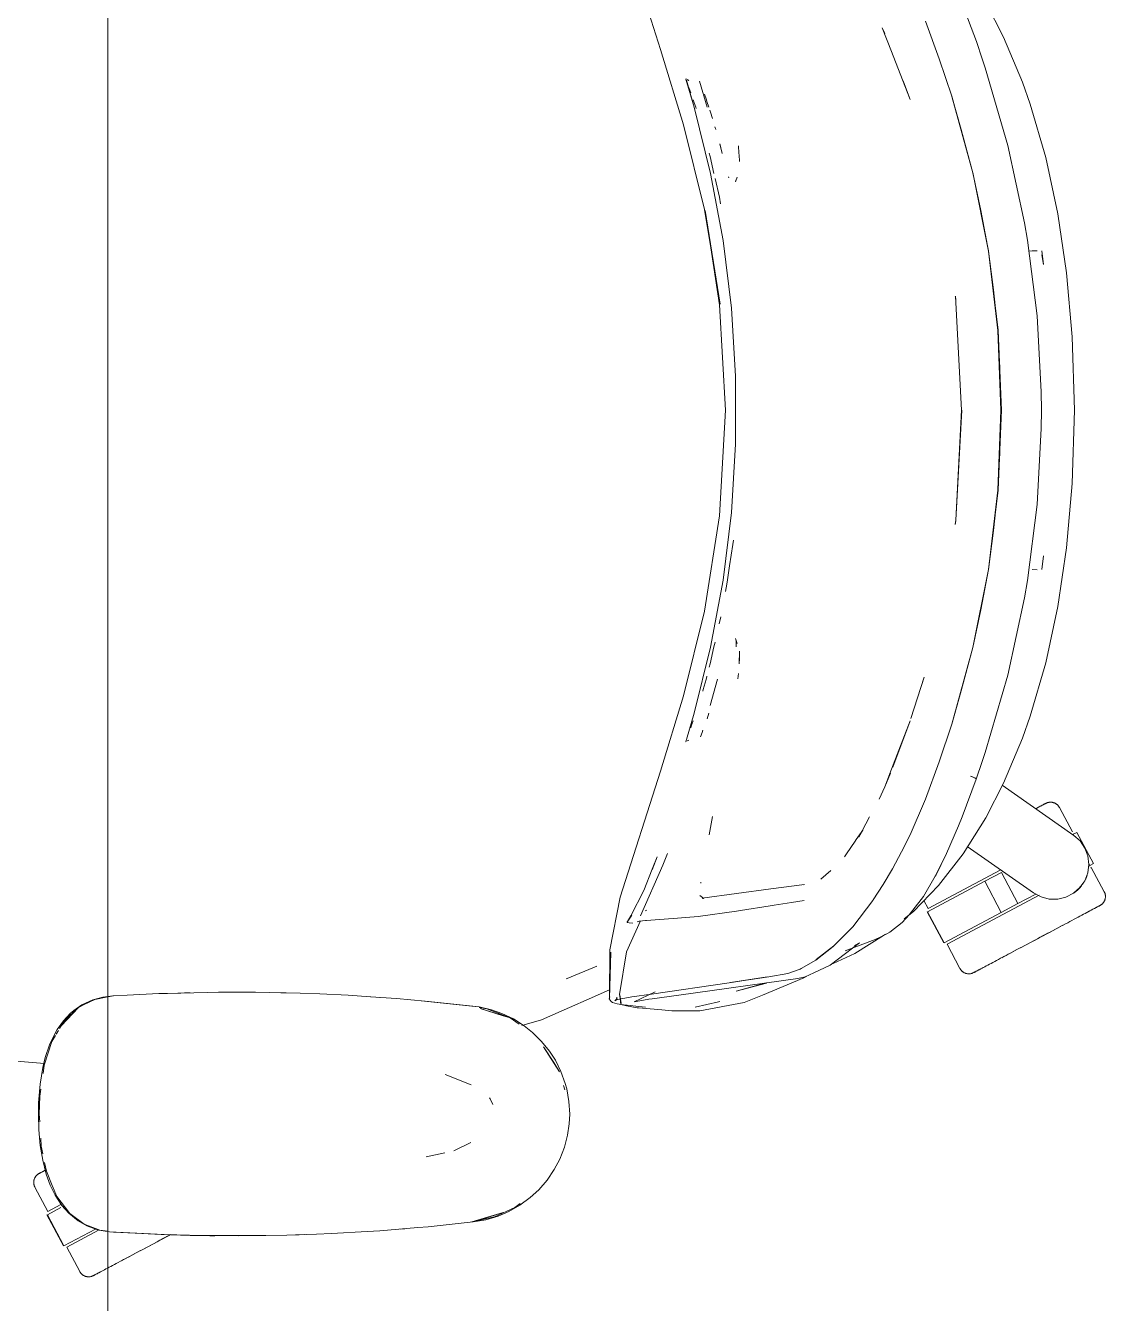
# Model space of a CAD drawing. Header units: millimetres. Extents: x 155927 to 295199, y -4084 to 97293.
# Drawn here: x 198618 to 199048, y 32705 to 33213 of the extents above; entities that cross this region are included whole.
import ezdxf

# ---------------------------------------------------------------- set-up
doc = ezdxf.new("R2010")
doc.units = ezdxf.units.MM
doc.header["$MEASUREMENT"] = 0
doc.layers.add('G-IMPT', color=8, linetype='CONTINUOUS', lineweight=9)
doc.layers.add('I-FURN', color=8, linetype='CONTINUOUS', lineweight=9)

msp = doc.modelspace()

# ---------------------------------------------------------------- linework, layer by layer
at = {"layer": 'G-IMPT'}
for p, q in [((198870.71, 33203.75), (198854.72, 33253.99)), ((198996.37, 33206.84), (198990.77, 33221.91)), ((199007.18, 33208.63), (199000.09, 33222.41)), ((198962.64, 33202.98), (198958.91, 33212.3)), ((198958.91, 33212.3), (198959.91, 33210.06)), ((198981.6, 33200.06), (198976.14, 33214.94)), ((199014.7, 33190.66), (199007.18, 33208.63)), ((198879.89, 33173.77), (198870.71, 33203.75)), ((198963.3, 33201.25), (198962.64, 33202.98)), ((198996.37, 33206.84), (198998.71, 33200.01)), ((198970.01, 33183.8), (198963.3, 33201.25)), ((198981.6, 33200.06), (198986.61, 33185.14)), ((198999.91, 33196.41), (198998.71, 33200.01)), ((198880.85, 33191.94), (198880.99, 33192.19)), ((198884.12, 33180.72), (198880.85, 33191.94)), ((198999.91, 33196.41), (199008.85, 33165.58)), ((198884.12, 33180.72), (198881.01, 33191.54)), ((198881.06, 33191.25), (198881.01, 33191.54)), ((198884.12, 33180.72), (198881.06, 33191.25)), ((198881.94, 33191.4), (198881.33, 33191.79)), ((198881.94, 33191.4), (198881.73, 33191.55)), ((198882.4, 33187.47), (198882, 33188.54)), ((198882.74, 33186.5), (198882.4, 33187.47)), ((198889.32, 33180.72), (198886.28, 33191.15)), ((198970.01, 33183.8), (198967.29, 33191.23)), ((199014.7, 33190.66), (199017.77, 33181.92)), ((198883.73, 33183.75), (198884.02, 33182.95)), ((198884.75, 33180.72), (198884.02, 33182.95)), ((198888.19, 33185.9), (198888.95, 33183.74)), ((198889.21, 33183.02), (198888.95, 33183.74)), ((198889.21, 33183.02), (198889.98, 33180.71)), ((198990.34, 33171.89), (198986.57, 33185.05)), ((198994.99, 33154.64), (198986.57, 33185.05)), ((198994.99, 33154.64), (198986.61, 33185.14)), ((199017.77, 33181.92), (199023.95, 33160.68)), ((198890.67, 33154.4), (198884.12, 33180.72)), ((198884.75, 33180.72), (198884.9, 33180.26)), ((198890.36, 33179.58), (198890.6, 33178.8)), ((198890.6, 33178.8), (198891.39, 33176.31)), ((198879.89, 33173.77), (198888.21, 33140.09)), ((198892.38, 33173.01), (198892.71, 33171.89)), ((198990.34, 33171.89), (198994.99, 33154.64)), ((198890.44, 33161.14), (198890.1, 33162.42)), ((198894.29, 33166.22), (198895.29, 33162.36)), ((198894.29, 33166.22), (198894.68, 33164.69)), ((198901.71, 33164.87), (198901.68, 33165.35)), ((198901.99, 33161.16), (198901.71, 33164.87)), ((199015.52, 33134.79), (199008.85, 33165.58)), ((198891.99, 33154.39), (198890.44, 33161.14)), ((198901.99, 33161.16), (198902.09, 33159.79)), ((198902.09, 33159.09), (198902.09, 33159.79)), ((199023.95, 33160.68), (199028.76, 33138.32)), ((198890.67, 33154.4), (198895.6, 33127.74)), ((198894.15, 33144.99), (198892.44, 33152.41)), ((198897.89, 33152.68), (198897.75, 33153.01)), ((198897.86, 33152.68), (198897.75, 33153.01)), ((198900.56, 33151), (198901.24, 33152.95)), ((198900.56, 33151), (198900.77, 33152.05)), ((199001.17, 33123.52), (198994.95, 33154.76)), ((198994.95, 33154.76), (199001.16, 33123.59)), ((198994.99, 33154.64), (198998.07, 33139.62)), ((198894.62, 33142.36), (198894.15, 33144.99)), ((198888.21, 33140.09), (198894.46, 33102.35)), ((198894.2, 33102.17), (198888.47, 33139.71)), ((198894.46, 33102.35), (198888.47, 33139.71)), ((199001.17, 33123.52), (198998.07, 33139.62)), ((199032.25, 33114.9), (199028.76, 33138.32)), ((199016.7, 33127.87), (199015.52, 33134.79)), ((198895.6, 33127.74), (198898.9, 33100.82)), ((199020.52, 33097.7), (199016.7, 33127.87)), ((199004.99, 33092), (199001.16, 33123.59)), ((199003.11, 33108.04), (199001.17, 33123.52)), ((199004.95, 33091.96), (199001.17, 33123.52)), ((199017.25, 33123.51), (199018.5, 33123.56)), ((199020.59, 33123.63), (199018.5, 33123.56)), ((199020.59, 33123.63), (199020.48, 33123.63)), ((199022.35, 33123.6), (199023, 33118.19)), ((199022.43, 33121.95), (199023, 33118.19)), ((199034.51, 33089.33), (199032.25, 33114.9)), ((198990.5, 33060.19), (198988, 33105.53)), ((198988, 33105.53), (198988.23, 33103.91)), ((199003.11, 33108.04), (199004.95, 33091.96)), ((198894.2, 33102.17), (198896.56, 33060.19)), ((198900.55, 33073.75), (198898.9, 33100.82)), ((198987.95, 33105.46), (198987.99, 33105.22)), ((198988.23, 33103.91), (198987.99, 33105.22)), ((199022.13, 33067.5), (199020.52, 33097.7)), ((199004.95, 33091.96), (199005.63, 33077.07)), ((199004.95, 33091.96), (199006.09, 33060.19)), ((199006.32, 33060.19), (199004.99, 33092)), ((199035.36, 33060.19), (199034.51, 33089.33)), ((199005.63, 33077.07), (199006.09, 33060.19)), ((198900.55, 33046.62), (198900.55, 33073.75)), ((199022.13, 33067.5), (199022.23, 33060.19)), ((198894.2, 33018.2), (198896.56, 33060.19)), ((198990.55, 33060.19), (198988.23, 33016.46)), ((198990.5, 33060.19), (198988.23, 33016.46)), ((199004.95, 33028.41), (199006.09, 33060.19)), ((199004.99, 33028.37), (199006.32, 33060.19)), ((199005.63, 33043.3), (199006.09, 33060.19)), ((199022.13, 33052.87), (199022.23, 33060.19)), ((199034.51, 33031.04), (199035.36, 33060.19)), ((199022.13, 33052.87), (199020.52, 33022.67)), ((198900.55, 33046.62), (198898.9, 33019.55)), ((199005.63, 33043.3), (199004.95, 33028.41)), ((199032.25, 33005.47), (199034.51, 33031.04)), ((199004.99, 33028.37), (199001.16, 32996.78)), ((199004.95, 33028.41), (199001.17, 32996.85)), ((199004.95, 33028.41), (199003.11, 33012.33)), ((198895.6, 32992.63), (198898.9, 33019.55)), ((199020.52, 33022.67), (199016.7, 32992.5)), ((198888.21, 32980.28), (198894.2, 33018.2)), ((198987.95, 33014.91), (198987.99, 33015.15)), ((198988.23, 33016.46), (198987.96, 33014.68)), ((198988.23, 33016.46), (198987.99, 33015.15)), ((199001.17, 32996.85), (199003.11, 33012.33)), ((198898.22, 32998.26), (198899.52, 33006.79)), ((198899.52, 33006.79), (198899.7, 33008.45)), ((199028.76, 32982.05), (199032.25, 33005.47)), ((199022.35, 32996.77), (199023, 33002.19)), ((198898.22, 32998.26), (198897.37, 32992.64)), ((198994.99, 32965.73), (199001.17, 32996.85)), ((198994.99, 32965.73), (199001.16, 32996.78)), ((199001.17, 32996.85), (198998.07, 32980.75)), ((199018.5, 32996.81), (199020.59, 32996.74)), ((199020.59, 32996.74), (199020.48, 32996.74)), ((198890.67, 32965.97), (198895.6, 32992.63)), ((198896.57, 32988.11), (198897.13, 32991.01)), ((198897.37, 32992.64), (198897.13, 32991.01)), ((199016.7, 32992.5), (199015.52, 32985.58)), ((199008.85, 32954.79), (199015.52, 32985.58)), ((198888.21, 32980.28), (198879.89, 32946.6)), ((198994.99, 32965.73), (198998.07, 32980.75)), ((199023.95, 32959.69), (199028.76, 32982.05)), ((198894.65, 32978), (198894.11, 32975.19)), ((198900.77, 32968.33), (198900.56, 32969.37)), ((198900.56, 32969.37), (198901.24, 32967.42)), ((198900.77, 32968.33), (198900.81, 32966.02)), ((198890.67, 32965.97), (198884.12, 32939.65)), ((198890.44, 32959.23), (198891.99, 32965.98)), ((198892.45, 32967.96), (198891.99, 32965.98)), ((198900.82, 32966.16), (198900.81, 32966.02)), ((198902.1, 32964.32), (198902.01, 32959.26)), ((198902.1, 32964.32), (198902.09, 32961.53)), ((198994.99, 32965.73), (198986.57, 32935.32)), ((198994.99, 32965.73), (198986.61, 32935.23)), ((198990.34, 32948.48), (198994.99, 32965.73)), ((198890.44, 32959.23), (198890.1, 32957.93)), ((198902.01, 32959.26), (198902.09, 32961.53)), ((199017.77, 32938.45), (199023.95, 32959.69)), ((198888.82, 32953.07), (198887.7, 32949.08)), ((198888.82, 32953.07), (198889.14, 32954.21)), ((198889.14, 32954.21), (198889.18, 32954.39)), ((198890.41, 32942.75), (198893.34, 32953.22)), ((198901.7, 32955.47), (198901.48, 32953.37)), ((198975.54, 32954.04), (198970.29, 32937.55)), ((198975.54, 32954.04), (198974.47, 32950.61)), ((199008.85, 32954.79), (198999.91, 32923.96)), ((198887.7, 32949.08), (198887.5, 32948.39)), ((198990.34, 32948.48), (198986.57, 32935.32)), ((198870.71, 32916.62), (198879.89, 32946.6)), ((198884.12, 32939.65), (198881.05, 32929.22)), ((198889.96, 32939.66), (198889.24, 32937.44)), ((199017.77, 32938.45), (199014.7, 32929.71)), ((198882.96, 32934.45), (198882.72, 32933.79)), ((198882.96, 32934.45), (198883.71, 32936.55)), ((198887.25, 32931.9), (198887.62, 32932.91)), ((198970.01, 32936.57), (198963.19, 32918.16)), ((198970.01, 32936.57), (198963.3, 32919.12)), ((198986.61, 32935.23), (198981.6, 32920.31)), ((198880.85, 32928.43), (198880.91, 32928.65)), ((198880.94, 32928.19), (198880.85, 32928.43)), ((198880.91, 32928.65), (198880.98, 32928.95)), ((198880.98, 32928.95), (198881.05, 32929.22)), ((198881.94, 32928.97), (198881.33, 32928.58)), ((198881.94, 32928.97), (198881.73, 32928.82)), ((198887.25, 32931.9), (198886.64, 32930.24)), ((199014.7, 32929.71), (199007.18, 32911.74)), ((198999.91, 32923.96), (198998.71, 32920.36)), ((198959.91, 32910.31), (198962.64, 32917.39)), ((198963.3, 32919.12), (198962.64, 32917.39)), ((198976.14, 32905.43), (198981.6, 32920.31)), ((198996.31, 32913.42), (198998.71, 32920.36)), ((198870.71, 32916.62), (198854.72, 32866.38)), ((198959.91, 32910.31), (198962.22, 32915.76)), ((198990.77, 32898.46), (198996.34, 32913.42)), ((198995.08, 32914.21), (198994.02, 32914.63)), ((198994.02, 32914.63), (198994.61, 32914.41)), ((198995.08, 32914.21), (198994.61, 32914.41)), ((198995.08, 32914.21), (198995.72, 32913.93)), ((198995.08, 32914.21), (198995.9, 32913.83)), ((198995.72, 32913.93), (198995.9, 32913.83)), ((198996.31, 32913.56), (198995.9, 32913.83)), ((198995.9, 32913.83), (198996.3, 32913.6)), ((198996.31, 32913.56), (198996.3, 32913.6)), ((198996.34, 32913.42), (198996.31, 32913.56)), ((198996.31, 32913.56), (198996.31, 32913.42)), ((198957.72, 32905.47), (198959.91, 32910.31)), ((199000.09, 32897.96), (199007.18, 32911.74)), ((198976.14, 32905.43), (198969.97, 32891.21)), ((198891.43, 32898.51), (198890.02, 32891.26)), ((198953.84, 32898.42), (198949.66, 32890.32)), ((198989.29, 32894.78), (198990.77, 32898.46)), ((198991.12, 32883.67), (199000.09, 32897.96)), ((198951.16, 32893.09), (198948.6, 32889.33)), ((198951.16, 32893.09), (198949.66, 32890.32)), ((198984.52, 32883.82), (198989.29, 32894.78)), ((198948.21, 32888.76), (198944.71, 32883.62)), ((198948.6, 32889.33), (198948.21, 32888.76)), ((198966.58, 32884.48), (198969.97, 32891.21)), ((198869.42, 32882.47), (198867.39, 32877.36)), ((198867.39, 32877.36), (198869.19, 32881.89)), ((198867.4, 32877.57), (198869.42, 32882.47)), ((198873.44, 32883.79), (198871.7, 32879.21)), ((198944.71, 32883.62), (198943.96, 32882.52)), ((198966.58, 32884.48), (198963.01, 32877.69)), ((198984.52, 32883.82), (198979.99, 32874.77)), ((198984.3, 32883.38), (198979.99, 32874.77)), ((198984.52, 32883.82), (198980.3, 32875.37)), ((198991.12, 32883.67), (198981.31, 32871.07)), ((198984.3, 32883.38), (198984.52, 32883.82)), ((198871.7, 32879.21), (198862.77, 32859.05)), ((198864.15, 32869.1), (198867.4, 32877.57)), ((198938.44, 32876.99), (198934.53, 32873.65)), ((198959.24, 32871.46), (198963.01, 32877.69)), ((198886.75, 32872.04), (198886.8, 32872.39)), ((198979.99, 32874.77), (198975.26, 32866.77)), ((198979.99, 32874.77), (198980.3, 32875.37)), ((198864.15, 32869.1), (198858.87, 32858.99)), ((198886.4, 32867.09), (198887.96, 32865.85)), ((198914.59, 32869.71), (198887.25, 32865.98)), ((198914.59, 32869.71), (198927.94, 32871.49)), ((198927.94, 32871.49), (198927.47, 32871.35)), ((198959.24, 32871.46), (198955.36, 32865.36)), ((198971.35, 32860.77), (198981.31, 32871.07)), ((198974.4, 32865.48), (198975.26, 32866.77)), ((198854.72, 32866.38), (198850.53, 32845.43)), ((198887.25, 32865.98), (198887.52, 32865.93)), ((198887.75, 32865.89), (198887.52, 32865.93)), ((198902.51, 32861.17), (198914.28, 32863.03)), ((198915.94, 32863.3), (198914.28, 32863.03)), ((198922.78, 32864.36), (198915.94, 32863.3)), ((198922.78, 32864.36), (198927.85, 32865.1)), ((198947.17, 32854.67), (198955.19, 32865.11)), ((198955.19, 32865.11), (198955.36, 32865.36)), ((198969.68, 32859.35), (198974.4, 32865.48)), ((198857.16, 32844.73), (198862.74, 32857.02)), ((198857.52, 32856.54), (198857.48, 32856.7)), ((198857.52, 32856.54), (198859.36, 32859.24)), ((198857.52, 32856.54), (198858.87, 32858.99)), ((198857.54, 32856.41), (198857.52, 32856.54)), ((198858.23, 32856.26), (198857.54, 32856.41)), ((198861.5, 32856.57), (198862.27, 32856.85)), ((198862.33, 32856.87), (198862.27, 32856.85)), ((198864.79, 32857.15), (198862.33, 32856.87)), ((198865.15, 32861.22), (198864.71, 32860.95)), ((198864.79, 32857.15), (198865.16, 32857.2)), ((198868.57, 32857.45), (198865.16, 32857.2)), ((198868.57, 32857.45), (198877.42, 32858.08)), ((198885.66, 32858.7), (198877.42, 32858.08)), ((198885.74, 32858.71), (198885.66, 32858.7)), ((198885.74, 32858.71), (198900.96, 32860.92)), ((198900.96, 32860.92), (198902.51, 32861.17)), ((198961.92, 32852.47), (198966.79, 32856.33)), ((198969.68, 32859.35), (198966.79, 32856.33)), ((198967.68, 32857.77), (198971.35, 32860.77)), ((198859.76, 32856.09), (198858.23, 32856.26)), ((198939.43, 32846.77), (198947.17, 32854.67)), ((198960.79, 32851.85), (198958.35, 32850.68)), ((198959.43, 32851.16), (198960.2, 32851.66)), ((198960.79, 32851.85), (198961.92, 32852.47)), ((198939.43, 32846.77), (198932.47, 32841.35)), ((198932.69, 32841.68), (198939.64, 32847.07)), ((198939.64, 32847.07), (198936.07, 32844.27)), ((198949.87, 32848.33), (198938.22, 32839.41)), ((198944.22, 32845.1), (198956.12, 32849.61)), ((198949.87, 32848.33), (198947.92, 32847.21)), ((198959.43, 32851.16), (198947.98, 32844.04)), ((198958.35, 32850.68), (198956.12, 32849.61)), ((198850.97, 32844.54), (198850.38, 32826.1)), ((198850.53, 32845.43), (198850.48, 32826.56)), ((198850.97, 32844.54), (198850.48, 32826.56)), ((198857.16, 32844.73), (198854.44, 32827.68)), ((198932.47, 32841.35), (198926.63, 32838.06)), ((198932.69, 32841.68), (198936.07, 32844.27)), ((198947.98, 32844.04), (198939.35, 32840.06)), ((198845.38, 32839), (198833.53, 32834.07)), ((198921.42, 32836.1), (198913.75, 32834.8)), ((198926.21, 32837.85), (198921.42, 32836.1)), ((198926.21, 32837.85), (198926.63, 32838.06)), ((198931.65, 32836.35), (198928.28, 32834.78)), ((198938.22, 32839.41), (198931.65, 32836.35)), ((198833.26, 32833.97), (198833.53, 32834.07)), ((198897.98, 32832.4), (198867.11, 32827.85)), ((198878.07, 32827.46), (198925.29, 32834.13)), ((198897.98, 32832.4), (198913.17, 32834.73)), ((198898.59, 32832.5), (198913.75, 32834.8)), ((198898.59, 32832.5), (198913.17, 32834.73)), ((198900.87, 32829.01), (198912.76, 32832.36)), ((198900.87, 32829.01), (198912.86, 32832.25)), ((198927.72, 32834.29), (198911.27, 32827.5)), ((198925.29, 32834.13), (198928.28, 32834.78)), ((198928.89, 32835.07), (198927.72, 32834.29)), ((198648.9, 32826.65), (198644.95, 32825.58)), ((198645.79, 32825.78), (198650.83, 32826.72)), ((198650.83, 32826.89), (198648.9, 32826.65)), ((198650.83, 32826.72), (198653.13, 32827.15)), ((198652.91, 32827.15), (198650.83, 32826.89)), ((198658.57, 32827.43), (198652.91, 32827.15)), ((198658.57, 32827.43), (198671.13, 32828.05)), ((198674.68, 32828.17), (198671.13, 32828.05)), ((198690.35, 32828.55), (198674.68, 32828.17)), ((198678.72, 32828.26), (198681.4, 32828.37)), ((198683.62, 32828.37), (198681.4, 32828.37)), ((198690.35, 32828.55), (198694.86, 32828.6)), ((198694.86, 32828.6), (198709.57, 32828.59)), ((198715.04, 32828.52), (198709.57, 32828.59)), ((198715.04, 32828.52), (198727.35, 32828.23)), ((198721.82, 32828.39), (198719.74, 32828.39)), ((198735.23, 32827.93), (198727.35, 32828.23)), ((198735.23, 32827.93), (198746.54, 32827.39)), ((198755.41, 32826.83), (198746.54, 32827.39)), ((198755.41, 32826.83), (198765.69, 32826.1)), ((198757.45, 32826.7), (198755.55, 32826.79)), ((198757.45, 32826.7), (198758.87, 32826.56)), ((198777.09, 32825.12), (198765.69, 32826.1)), ((198834.49, 32822.54), (198842.32, 32825.97)), ((198842.32, 32825.97), (198850.49, 32829.53)), ((198850.35, 32825.98), (198850.54, 32826.84)), ((198850.35, 32825.98), (198850.75, 32825.41)), ((198850.38, 32826.1), (198850.48, 32826.56)), ((198850.48, 32826.56), (198850.52, 32826.73)), ((198850.54, 32826.84), (198850.52, 32826.73)), ((198852.99, 32825.63), (198859.26, 32826.74)), ((198853.33, 32826.17), (198853.01, 32825.63)), ((198853.33, 32826.17), (198853.41, 32826.67)), ((198855.13, 32824.1), (198854.44, 32827.68)), ((198855.13, 32824.1), (198854.5, 32827.64)), ((198854.5, 32827.64), (198854.89, 32823.69)), ((198867.11, 32827.85), (198859.26, 32826.74)), ((198868.66, 32828.83), (198860.23, 32824.83)), ((198866.11, 32825.8), (198867.41, 32826.02)), ((198878.07, 32827.46), (198867.41, 32826.02)), ((198904.05, 32824.51), (198907.91, 32826.11)), ((198911.27, 32827.5), (198907.91, 32826.11)), ((198632.39, 32815.18), (198639.29, 32822.57)), ((198633.58, 32817.27), (198639.29, 32822.57)), ((198636.08, 32820.26), (198637.4, 32821.39)), ((198639.29, 32822.57), (198636.88, 32820.34)), ((198640.62, 32823.6), (198637.4, 32821.39)), ((198641.53, 32823.68), (198639.29, 32822.57)), ((198640.62, 32823.6), (198644.95, 32825.58)), ((198641.53, 32823.68), (198645.79, 32825.78)), ((198798.53, 32822.77), (198775.57, 32825.22)), ((198775.57, 32825.22), (198795.71, 32823.1)), ((198798.53, 32822.77), (198777.09, 32825.12)), ((198798.53, 32822.77), (198795.71, 32823.1)), ((198798.53, 32822.77), (198803.49, 32821.61)), ((198798.6, 32822.55), (198801.66, 32821.97)), ((198810.88, 32818.37), (198799.03, 32822.18)), ((198808.17, 32819.27), (198799.03, 32822.18)), ((198801.66, 32821.97), (198809.84, 32818.77)), ((198807.62, 32820.16), (198803.49, 32821.61)), ((198823.36, 32817.69), (198834.49, 32822.54)), ((198851.12, 32824.91), (198850.75, 32825.41)), ((198851.12, 32824.91), (198851.66, 32824.59)), ((198853.52, 32824.04), (198851.66, 32824.59)), ((198853.61, 32825.8), (198852.51, 32825.24)), ((198853.01, 32825.63), (198852.51, 32825.24)), ((198853.61, 32825.8), (198852.99, 32825.63)), ((198856.8, 32823.51), (198853.52, 32824.04)), ((198857.21, 32823.25), (198854.89, 32823.69)), ((198856.8, 32823.51), (198857.42, 32823.43)), ((198857.21, 32823.25), (198861.46, 32822.43)), ((198862.1, 32822.91), (198857.42, 32823.43)), ((198860.23, 32824.83), (198861.09, 32824.97)), ((198861.09, 32824.97), (198866.11, 32825.8)), ((198861.93, 32822.39), (198861.46, 32822.43)), ((198871.26, 32821.59), (198861.93, 32822.39)), ((198862.1, 32822.91), (198864.69, 32822.7)), ((198871.26, 32821.59), (198875.21, 32821.25)), ((198875.21, 32821.25), (198879.38, 32821.25)), ((198886.35, 32821.27), (198879.38, 32821.25)), ((198884.49, 32822.69), (198893.79, 32824.73)), ((198886.35, 32821.27), (198904.05, 32824.51)), ((198893.79, 32824.73), (198894.37, 32824.88)), ((198633.21, 32817.21), (198630.77, 32813.76)), ((198631.7, 32814.12), (198633.58, 32817.27)), ((198632.39, 32815.18), (198633.67, 32816.65)), ((198636.08, 32820.26), (198633.21, 32817.21)), ((198633.8, 32816.8), (198636.88, 32820.34)), ((198812.2, 32817.97), (198807.62, 32820.16)), ((198810.88, 32818.37), (198808.17, 32819.27)), ((198810.17, 32818.64), (198810.88, 32818.37)), ((198810.88, 32818.37), (198814.46, 32815.94)), ((198812.2, 32817.97), (198816.53, 32815.24)), ((198823.36, 32817.69), (198815.54, 32815.43)), ((198627.76, 32807.75), (198629.96, 32812.39)), ((198628.62, 32808.97), (198630.09, 32811.42)), ((198629.96, 32812.39), (198630.77, 32813.76)), ((198630.37, 32811.89), (198631.23, 32813.33)), ((198819.84, 32812.62), (198816.53, 32815.24)), ((198823.44, 32809.07), (198819.84, 32812.62)), ((198625.59, 32799.57), (198628.62, 32808.97)), ((198626.02, 32802.66), (198627.76, 32807.75)), ((198823.44, 32809.07), (198826.63, 32805.1)), ((198830.49, 32796.94), (198824.17, 32806.89)), ((198828.33, 32800.62), (198824.17, 32806.89)), ((198625.72, 32800.2), (198609.84, 32801.64)), ((198626.02, 32802.66), (198625.04, 32798.73)), ((198828.9, 32801.55), (198826.63, 32805.1)), ((198830.49, 32796.94), (198828.33, 32800.62)), ((198831.14, 32797.04), (198828.9, 32801.55)), ((198625.04, 32798.73), (198623.92, 32791.97)), ((198625.13, 32796.28), (198625.59, 32799.57)), ((198785.01, 32795.87), (198795.43, 32791.72)), ((198831.14, 32797.04), (198832.85, 32792.27)), ((198623.35, 32784.66), (198623.92, 32791.97)), ((198832.15, 32791.49), (198832.67, 32789.8)), ((198833.41, 32790.14), (198832.85, 32792.27)), ((198623.86, 32787.31), (198623.63, 32780.15)), ((198623.86, 32787.31), (198624.26, 32790.1)), ((198802.96, 32786.2), (198802.66, 32786.65)), ((198803.97, 32783.98), (198802.96, 32786.2)), ((198834.29, 32785.19), (198833.41, 32790.14)), ((198834.59, 32780.15), (198834.29, 32785.19)), ((198623.35, 32784.66), (198623.26, 32780.15)), ((198623.26, 32780.15), (198623.44, 32773.81)), ((198623.82, 32777.04), (198623.63, 32780.15)), ((198834.59, 32780.15), (198834.42, 32776.3)), ((198833.77, 32771.79), (198834.42, 32776.3)), ((198624, 32767.66), (198623.44, 32773.81)), ((198624.42, 32767.32), (198624.22, 32770.53)), ((198833.77, 32771.79), (198832.51, 32766.92)), ((198624, 32767.66), (198625, 32761.73)), ((198625.03, 32764.34), (198624.42, 32767.32)), ((198795.34, 32768.77), (198788.56, 32765.5)), ((198830.67, 32762.21), (198832.51, 32766.92)), ((198626.43, 32756.25), (198625, 32761.73)), ((198626.46, 32757.36), (198625.75, 32760.83)), ((198777.51, 32763.17), (198784.94, 32764.74)), ((198828.48, 32758.05), (198830.67, 32762.21)), ((198626.43, 32756.25), (198628.02, 32751.91)), ((198626.46, 32757.36), (198628.79, 32751.74)), ((198828.48, 32758.05), (198825.65, 32753.88)), ((198630, 32747.84), (198628.02, 32751.91)), ((198630.63, 32747.35), (198628.79, 32751.74)), ((198818.89, 32746.88), (198822.33, 32750.04)), ((198825.65, 32753.88), (198822.33, 32750.04)), ((198630, 32747.84), (198632.66, 32743.79)), ((198635.84, 32740.56), (198630.63, 32747.35)), ((198814.85, 32744.57), (198812.74, 32742.98)), ((198818.89, 32746.88), (198814.81, 32743.88)), ((198632.66, 32743.79), (198635.32, 32740.76)), ((198639.06, 32737.68), (198635.32, 32740.76)), ((198641.47, 32736.39), (198635.84, 32740.56)), ((198795.71, 32737.2), (198808.17, 32741.03)), ((198808.17, 32741.03), (198799.03, 32738.12)), ((198806.13, 32739.56), (198801.27, 32738.09)), ((198804.68, 32739.24), (198812.74, 32742.98)), ((198810.37, 32741.37), (198806.13, 32739.56)), ((198810.37, 32741.37), (198814.81, 32743.88)), ((198642.5, 32735.72), (198639.06, 32737.68)), ((198647.66, 32733.98), (198641.47, 32736.39)), ((198642.5, 32735.72), (198646.14, 32734.33)), ((198647.49, 32733.96), (198646.14, 32734.33)), ((198759.11, 32733.7), (198774.17, 32734.95)), ((198767.29, 32734.35), (198768.97, 32734.52)), ((198774.17, 32734.95), (198778.3, 32735.29)), ((198778.3, 32735.29), (198796.22, 32737.2)), ((198795.71, 32737.2), (198799.03, 32738.12)), ((198796.22, 32737.2), (198801.27, 32738.09)), ((198804.68, 32739.24), (198796.28, 32737.33)), ((198647.49, 32733.96), (198649.88, 32733.52)), ((198647.66, 32733.98), (198650.83, 32733.5)), ((198651.53, 32733.26), (198649.88, 32733.52)), ((198672.1, 32732.21), (198651.53, 32733.26)), ((198673.31, 32732.18), (198651.53, 32733.26)), ((198651.53, 32733.26), (198653.13, 32733.15)), ((198673.31, 32732.18), (198653.13, 32733.15)), ((198693.5, 32731.71), (198672.1, 32732.21)), ((198683.66, 32731.87), (198672.1, 32732.21)), ((198672.1, 32732.21), (198673.31, 32732.18)), ((198693.5, 32731.71), (198673.31, 32732.18)), ((198713.68, 32731.76), (198683.66, 32731.87)), ((198693.5, 32731.71), (198683.66, 32731.87)), ((198683.66, 32731.87), (198702.89, 32731.67)), ((198691.46, 32731.73), (198689.55, 32731.8)), ((198693.5, 32731.75), (198691.46, 32731.73)), ((198713.68, 32731.76), (198693.5, 32731.71)), ((198713.68, 32731.76), (198702.89, 32731.67)), ((198713.68, 32731.76), (198722.1, 32731.92)), ((198733.86, 32732.31), (198722.1, 32731.92)), ((198727.04, 32732.06), (198725.54, 32732.05)), ((198728.97, 32732.17), (198727.04, 32732.06)), ((198733.86, 32732.31), (198739.88, 32732.56)), ((198754.02, 32733.37), (198739.88, 32732.56)), ((198759.11, 32733.7), (198754.02, 32733.37))]:
    msp.add_line(p, q, dxfattribs=at)
at = {"layer": 'I-FURN'}
for p, q in [((198650.83, 32404.61), (198650.83, 33804.61)), ((198650.83, 33804.61), (198650.83, 32404.61)), ((199006.56, 32911.06), (199035.15, 32891.04)), ((199020.36, 32901.85), (199020.86, 32902.11)), ((199021.12, 32902.25), (199020.63, 32901.99)), ((199020.86, 32902.11), (199021.33, 32902.36)), ((199021.56, 32902.49), (199021.12, 32902.25)), ((199021.33, 32902.36), (199021.76, 32902.59)), ((199021.97, 32902.7), (199021.56, 32902.49)), ((199021.76, 32902.59), (199022.15, 32902.8)), ((199022.34, 32902.9), (199021.97, 32902.7)), ((199022.15, 32902.8), (199022.5, 32902.99)), ((199022.68, 32903.08), (199022.34, 32902.9)), ((199022.5, 32902.99), (199022.82, 32903.16)), ((199022.98, 32903.24), (199022.68, 32903.08)), ((199022.82, 32903.16), (199023.1, 32903.3)), ((199023.24, 32903.38), (199022.98, 32903.24)), ((199023.1, 32903.3), (199023.34, 32903.43)), ((199023.46, 32903.49), (199023.24, 32903.38)), ((199023.34, 32903.43), (199023.54, 32903.54)), ((199023.64, 32903.59), (199023.46, 32903.49)), ((199023.54, 32903.54), (199023.7, 32903.63)), ((199023.78, 32903.66), (199023.64, 32903.59)), ((199023.7, 32903.63), (199023.83, 32903.69)), ((199023.88, 32903.72), (199023.78, 32903.66)), ((199023.83, 32903.69), (199023.91, 32903.73)), ((199023.94, 32903.75), (199023.88, 32903.72)), ((199023.91, 32903.73), (199023.95, 32903.76)), ((199023.96, 32903.76), (199023.94, 32903.75)), ((199023.95, 32903.76), (199023.96, 32903.76)), ((199023.96, 32903.76), (199024.1, 32903.83)), ((199024.1, 32903.83), (199024.25, 32903.9)), ((199024.25, 32903.9), (199024.4, 32903.96)), ((199024.4, 32903.96), (199024.55, 32904.01)), ((199024.55, 32904.01), (199024.7, 32904.06)), ((199024.7, 32904.06), (199024.86, 32904.11)), ((199024.86, 32904.11), (199025.01, 32904.14)), ((199025.01, 32904.14), (199025.17, 32904.17)), ((199025.17, 32904.17), (199025.33, 32904.2)), ((199025.33, 32904.2), (199025.49, 32904.21)), ((199025.49, 32904.21), (199025.65, 32904.23)), ((199025.65, 32904.23), (199025.81, 32904.23)), ((199025.81, 32904.23), (199025.97, 32904.23)), ((199025.97, 32904.23), (199026.14, 32904.22)), ((199026.14, 32904.22), (199026.3, 32904.21)), ((199026.3, 32904.21), (199026.46, 32904.18)), ((199026.46, 32904.18), (199026.61, 32904.16)), ((199026.61, 32904.16), (199026.77, 32904.12)), ((199026.77, 32904.12), (199026.93, 32904.08)), ((199026.93, 32904.08), (199027.08, 32904.04)), ((199027.08, 32904.04), (199027.24, 32903.98)), ((199027.24, 32903.98), (199027.39, 32903.93)), ((199027.39, 32903.93), (199027.53, 32903.86)), ((199027.53, 32903.86), (199027.68, 32903.79)), ((199027.68, 32903.79), (199027.82, 32903.72)), ((199027.82, 32903.72), (199027.96, 32903.63)), ((199027.96, 32903.63), (199028.09, 32903.55)), ((199028.09, 32903.55), (199028.23, 32903.45)), ((199028.23, 32903.45), (199028.36, 32903.36)), ((199028.36, 32903.36), (199028.48, 32903.25)), ((199028.48, 32903.25), (199028.6, 32903.15)), ((199028.6, 32903.15), (199028.71, 32903.03)), ((199028.71, 32903.03), (199028.83, 32902.92)), ((199028.83, 32902.92), (199028.93, 32902.8)), ((199028.93, 32902.8), (199029.03, 32902.67)), ((199029.03, 32902.67), (199029.13, 32902.54)), ((199029.13, 32902.54), (199029.22, 32902.41)), ((199029.22, 32902.41), (199029.31, 32902.27)), ((199029.31, 32902.27), (199029.39, 32902.13)), ((199029.39, 32902.13), (199029.41, 32902.09)), ((199034.56, 32892.41), (199029.41, 32902.09)), ((199019.82, 32901.56), (199020.36, 32901.85)), ((199020.63, 32901.99), (199020.12, 32901.72)), ((199034.91, 32891.46), (199036.31, 32892.2)), ((199042.88, 32879.84), (199036.31, 32892.2)), ((199035, 32891.51), (199034.91, 32891.46)), ((199035.15, 32891.04), (199037.66, 32888.79)), ((199037.66, 32888.79), (199039.56, 32886)), ((199019.1, 32868.12), (198992.67, 32886.63)), ((199039.56, 32886), (199040.73, 32882.84)), ((199040.73, 32882.84), (199041.11, 32879.49)), ((198977.17, 32861.89), (199005.86, 32877.15)), ((199041.11, 32879.49), (199040.69, 32876.14)), ((199041.08, 32879.86), (199041.48, 32879.1)), ((199042.88, 32879.84), (199041.48, 32879.1)), ((199041.48, 32879.1), (199041.57, 32879.15)), ((199041.69, 32878.08), (199042.07, 32878.28)), ((199047.22, 32868.59), (199042.07, 32878.28)), ((198976.98, 32860.66), (198999.69, 32872.74)), ((198999.69, 32872.74), (199006.33, 32876.27)), ((199006.26, 32860.37), (198999.69, 32872.74)), ((199012.9, 32863.9), (199006.33, 32876.27)), ((199036.7, 32869.37), (199038.99, 32872.15)), ((199039.47, 32873), (199037.53, 32870.23)), ((199040.69, 32876.14), (199039.47, 32873)), ((198984.68, 32847.76), (199021.28, 32867.23)), ((199019.96, 32867.66), (199012.9, 32863.9)), ((199022.07, 32866.53), (199019.1, 32868.12)), ((199025.34, 32865.7), (199022.07, 32866.53)), ((199034.99, 32868.01), (199032, 32866.47)), ((199037.53, 32870.23), (199034.99, 32868.01)), ((199035.28, 32868.22), (199036.7, 32869.37)), ((199047.22, 32868.59), (199047.29, 32868.45)), ((199047.29, 32868.45), (199047.36, 32868.3)), ((199047.36, 32868.3), (199047.42, 32868.15)), ((199047.42, 32868.15), (199047.47, 32868)), ((199047.47, 32868), (199047.52, 32867.85)), ((199047.52, 32867.85), (199047.57, 32867.69)), ((199047.57, 32867.69), (199047.6, 32867.54)), ((199047.6, 32867.54), (199047.63, 32867.38)), ((199047.63, 32867.38), (199047.66, 32867.22)), ((199047.66, 32867.22), (199047.67, 32867.06)), ((199047.67, 32867.06), (199047.69, 32866.9)), ((199047.69, 32866.58), (199047.68, 32866.41)), ((199047.69, 32866.9), (199047.69, 32866.74)), ((199047.69, 32866.74), (199047.69, 32866.58)), ((198975.49, 32865.05), (198977.17, 32861.89)), ((199012.9, 32863.9), (199006.26, 32860.37)), ((199028.72, 32865.68), (199025.34, 32865.7)), ((199032, 32866.47), (199028.72, 32865.68)), ((199041.95, 32861.23), (199042.46, 32861.5)), ((199042.71, 32861.63), (199042.23, 32861.38)), ((199042.46, 32861.5), (199042.92, 32861.74)), ((199043.16, 32861.87), (199042.71, 32861.63)), ((199042.92, 32861.74), (199043.35, 32861.97)), ((199043.57, 32862.09), (199043.16, 32861.87)), ((199043.35, 32861.97), (199043.74, 32862.18)), ((199043.94, 32862.29), (199043.57, 32862.09)), ((199043.74, 32862.18), (199044.1, 32862.37)), ((199044.28, 32862.46), (199043.94, 32862.29)), ((199044.1, 32862.37), (199044.42, 32862.54)), ((199044.57, 32862.62), (199044.28, 32862.46)), ((199044.42, 32862.54), (199044.7, 32862.69)), ((199044.83, 32862.76), (199044.57, 32862.62)), ((199044.7, 32862.69), (199044.94, 32862.82)), ((199045.05, 32862.88), (199044.83, 32862.76)), ((199044.94, 32862.82), (199045.14, 32862.92)), ((199045.23, 32862.97), (199045.05, 32862.88)), ((199045.14, 32862.92), (199045.3, 32863.01)), ((199045.37, 32863.05), (199045.23, 32862.97)), ((199045.3, 32863.01), (199045.42, 32863.07)), ((199045.47, 32863.1), (199045.37, 32863.05)), ((199045.42, 32863.07), (199045.5, 32863.12)), ((199045.53, 32863.13), (199045.47, 32863.1)), ((199045.5, 32863.12), (199045.55, 32863.14)), ((199045.55, 32863.14), (199045.53, 32863.13)), ((199045.59, 32863.16), (199045.55, 32863.14)), ((199045.55, 32863.14), (199045.55, 32863.14)), ((199045.73, 32863.24), (199045.59, 32863.16)), ((199045.87, 32863.33), (199045.73, 32863.24)), ((199046, 32863.42), (199045.87, 32863.33)), ((199046.13, 32863.52), (199046, 32863.42)), ((199046.25, 32863.62), (199046.13, 32863.52)), ((199046.38, 32863.72), (199046.25, 32863.62)), ((199046.49, 32863.84), (199046.38, 32863.72)), ((199046.6, 32863.95), (199046.49, 32863.84)), ((199046.71, 32864.07), (199046.6, 32863.95)), ((199046.82, 32864.19), (199046.71, 32864.07)), ((199046.91, 32864.32), (199046.82, 32864.19)), ((199047.01, 32864.46), (199046.91, 32864.32)), ((199047.09, 32864.59), (199047.01, 32864.46)), ((199047.17, 32864.73), (199047.09, 32864.59)), ((199047.25, 32864.87), (199047.17, 32864.73)), ((199047.32, 32865.02), (199047.25, 32864.87)), ((199047.39, 32865.16), (199047.32, 32865.02)), ((199047.44, 32865.31), (199047.39, 32865.16)), ((199047.5, 32865.47), (199047.44, 32865.31)), ((199047.54, 32865.62), (199047.5, 32865.47)), ((199047.58, 32865.78), (199047.54, 32865.62)), ((199047.62, 32865.94), (199047.58, 32865.78)), ((199047.64, 32866.09), (199047.62, 32865.94)), ((199047.66, 32866.25), (199047.64, 32866.09)), ((199047.68, 32866.41), (199047.66, 32866.25)), ((198976.81, 32860.57), (198983.38, 32848.21)), ((198983.55, 32848.3), (198976.98, 32860.66)), ((199006.26, 32860.37), (198983.55, 32848.3)), ((199032.67, 32856.29), (199033.54, 32856.75)), ((199033.54, 32856.75), (199034.38, 32857.2)), ((199034.38, 32857.2), (199035.21, 32857.64)), ((199035.21, 32857.64), (199036.01, 32858.07)), ((199036.01, 32858.07), (199036.78, 32858.48)), ((199036.78, 32858.48), (199037.53, 32858.88)), ((199037.53, 32858.88), (199038.26, 32859.26)), ((199038.26, 32859.26), (199038.95, 32859.63)), ((199038.95, 32859.63), (199039.61, 32859.99)), ((199039.61, 32859.99), (199040.25, 32860.32)), ((199040.25, 32860.32), (199040.85, 32860.64)), ((199041.16, 32860.81), (199040.58, 32860.5)), ((199040.85, 32860.64), (199041.42, 32860.95)), ((199041.71, 32861.1), (199041.16, 32860.81)), ((199041.42, 32860.95), (199041.95, 32861.23)), ((199042.23, 32861.38), (199041.71, 32861.1)), ((199023.69, 32851.52), (199022.69, 32850.99)), ((199023.15, 32851.23), (199024.15, 32851.76)), ((199024.69, 32852.05), (199023.69, 32851.52)), ((199024.15, 32851.76), (199025.14, 32852.29)), ((199025.67, 32852.57), (199024.69, 32852.05)), ((199025.14, 32852.29), (199026.13, 32852.81)), ((199026.65, 32853.09), (199025.67, 32852.57)), ((199026.13, 32852.81), (199027.1, 32853.33)), ((199027.62, 32853.61), (199026.65, 32853.09)), ((199027.1, 32853.33), (199028.06, 32853.84)), ((199028.58, 32854.12), (199027.62, 32853.61)), ((199028.06, 32853.84), (199029.02, 32854.35)), ((199029.52, 32854.62), (199028.58, 32854.12)), ((199029.02, 32854.35), (199029.95, 32854.85)), ((199030.45, 32855.12), (199029.52, 32854.62)), ((199029.95, 32854.85), (199030.88, 32855.34)), ((199031.37, 32855.6), (199030.45, 32855.12)), ((199030.88, 32855.34), (199031.78, 32855.82)), ((199031.78, 32855.82), (199032.67, 32856.29)), ((198984.68, 32847.76), (198989.83, 32838.08)), ((199013.73, 32846.22), (199012.77, 32845.71)), ((199013.21, 32845.95), (199014.18, 32846.46)), ((199014.7, 32846.74), (199013.73, 32846.22)), ((199014.18, 32846.46), (199015.15, 32846.98)), ((199015.69, 32847.26), (199014.7, 32846.74)), ((199015.15, 32846.98), (199016.14, 32847.51)), ((199016.68, 32847.79), (199015.69, 32847.26)), ((199016.14, 32847.51), (199017.14, 32848.03)), ((199017.67, 32848.32), (199016.68, 32847.79)), ((199017.14, 32848.03), (199018.14, 32848.57)), ((199018.68, 32848.85), (199017.67, 32848.32)), ((199018.14, 32848.57), (199019.14, 32849.1)), ((199019.68, 32849.39), (199018.68, 32848.85)), ((199019.14, 32849.1), (199020.14, 32849.63)), ((199020.69, 32849.92), (199019.68, 32849.39)), ((199020.14, 32849.63), (199021.15, 32850.17)), ((199021.69, 32850.46), (199020.69, 32849.92)), ((199021.15, 32850.17), (199022.15, 32850.7)), ((199022.69, 32850.99), (199021.69, 32850.46)), ((199022.15, 32850.7), (199023.15, 32851.23)), ((199003.64, 32840.86), (199004.4, 32841.26)), ((199004.4, 32841.26), (199005.19, 32841.68)), ((199005.19, 32841.68), (199006, 32842.11)), ((199006, 32842.11), (199006.83, 32842.56)), ((199007.29, 32842.8), (199006.45, 32842.35)), ((199006.83, 32842.56), (199007.69, 32843.01)), ((199008.16, 32843.26), (199007.29, 32842.8)), ((199007.69, 32843.01), (199008.57, 32843.48)), ((199009.05, 32843.73), (199008.16, 32843.26)), ((199008.57, 32843.48), (199009.46, 32843.95)), ((199009.95, 32844.22), (199009.05, 32843.73)), ((199009.46, 32843.95), (199010.38, 32844.44)), ((199010.88, 32844.71), (199009.95, 32844.22)), ((199010.38, 32844.44), (199011.31, 32844.93)), ((199011.81, 32845.2), (199010.88, 32844.71)), ((199011.31, 32844.93), (199012.25, 32845.44)), ((199012.77, 32845.71), (199011.81, 32845.2)), ((199012.25, 32845.44), (199013.21, 32845.95)), ((198989.85, 32838.04), (198989.83, 32838.08)), ((198989.93, 32837.9), (198989.85, 32838.04)), ((198990.01, 32837.76), (198989.93, 32837.9)), ((198990.1, 32837.63), (198990.01, 32837.76)), ((198990.2, 32837.5), (198990.1, 32837.63)), ((198990.3, 32837.38), (198990.2, 32837.5)), ((198990.41, 32837.25), (198990.3, 32837.38)), ((198990.52, 32837.14), (198990.41, 32837.25)), ((198990.63, 32837.03), (198990.52, 32837.14)), ((198990.75, 32836.92), (198990.63, 32837.03)), ((198990.88, 32836.81), (198990.75, 32836.92)), ((198991.01, 32836.72), (198990.88, 32836.81)), ((198991.14, 32836.62), (198991.01, 32836.72)), ((198991.27, 32836.54), (198991.14, 32836.62)), ((198991.41, 32836.46), (198991.27, 32836.54)), ((198991.56, 32836.38), (198991.41, 32836.46)), ((198991.7, 32836.31), (198991.56, 32836.38)), ((198991.85, 32836.24), (198991.7, 32836.31)), ((198992, 32836.19), (198991.85, 32836.24)), ((198992.15, 32836.13), (198992, 32836.19)), ((198992.31, 32836.09), (198992.15, 32836.13)), ((198992.46, 32836.05), (198992.31, 32836.09)), ((198992.62, 32836.01), (198992.46, 32836.05)), ((198992.78, 32835.99), (198992.62, 32836.01)), ((198994.06, 32836), (198993.9, 32835.97)), ((198994.22, 32836.03), (198994.06, 32836)), ((198994.38, 32836.06), (198994.22, 32836.03)), ((198994.53, 32836.11), (198994.38, 32836.06)), ((198994.69, 32836.16), (198994.53, 32836.11)), ((198994.84, 32836.21), (198994.69, 32836.16)), ((198994.99, 32836.27), (198994.84, 32836.21)), ((198995.13, 32836.34), (198994.99, 32836.27)), ((198995.28, 32836.41), (198995.13, 32836.34)), ((198995.32, 32836.44), (198995.28, 32836.42)), ((198995.28, 32836.42), (198995.28, 32836.41)), ((198995.28, 32836.41), (198995.3, 32836.42)), ((198995.3, 32836.42), (198995.36, 32836.45)), ((198995.41, 32836.48), (198995.32, 32836.44)), ((198995.36, 32836.45), (198995.46, 32836.51)), ((198995.53, 32836.55), (198995.41, 32836.48)), ((198995.46, 32836.51), (198995.6, 32836.58)), ((198995.69, 32836.63), (198995.53, 32836.55)), ((198995.6, 32836.58), (198995.78, 32836.68)), ((198995.89, 32836.74), (198995.69, 32836.63)), ((198995.78, 32836.68), (198996, 32836.79)), ((198996.13, 32836.87), (198995.89, 32836.74)), ((198996, 32836.79), (198996.26, 32836.93)), ((198996.41, 32837.02), (198996.13, 32836.87)), ((198996.26, 32836.93), (198996.55, 32837.09)), ((198996.73, 32837.18), (198996.41, 32837.02)), ((198996.55, 32837.09), (198996.89, 32837.27)), ((198997.09, 32837.37), (198996.73, 32837.18)), ((198996.89, 32837.27), (198997.26, 32837.47)), ((198997.48, 32837.58), (198997.09, 32837.37)), ((198997.26, 32837.47), (198997.67, 32837.68)), ((198997.91, 32837.81), (198997.48, 32837.58)), ((198997.67, 32837.68), (198998.12, 32837.92)), ((198998.37, 32838.06), (198997.91, 32837.81)), ((198998.12, 32837.92), (198998.6, 32838.18)), ((198998.87, 32838.32), (198998.37, 32838.06)), ((198998.6, 32838.18), (198999.12, 32838.45)), ((198999.41, 32838.61), (198998.87, 32838.32)), ((198999.12, 32838.45), (198999.67, 32838.75)), ((198999.98, 32838.91), (198999.41, 32838.61)), ((198999.67, 32838.75), (199000.25, 32839.06)), ((199000.25, 32839.06), (199000.87, 32839.38)), ((199000.87, 32839.38), (199001.52, 32839.73)), ((199001.52, 32839.73), (199002.19, 32840.09)), ((199002.19, 32840.09), (199002.9, 32840.47)), ((199002.9, 32840.47), (199003.64, 32840.86)), ((198992.94, 32835.97), (198992.78, 32835.99)), ((198993.1, 32835.95), (198992.94, 32835.97)), ((198993.26, 32835.94), (198993.1, 32835.95)), ((198993.42, 32835.94), (198993.26, 32835.94)), ((198993.58, 32835.94), (198993.42, 32835.94)), ((198993.74, 32835.96), (198993.58, 32835.94)), ((198993.9, 32835.97), (198993.74, 32835.96)), ((198621.78, 32754.59), (198621.85, 32754.74)), ((198621.85, 32754.74), (198621.93, 32754.88)), ((198621.93, 32754.88), (198622.01, 32755.02)), ((198622.01, 32755.02), (198622.1, 32755.16)), ((198622.1, 32755.16), (198622.19, 32755.29)), ((198622.19, 32755.29), (198622.29, 32755.42)), ((198622.29, 32755.42), (198622.39, 32755.54)), ((198622.39, 32755.54), (198622.5, 32755.66)), ((198622.5, 32755.66), (198622.61, 32755.78)), ((198622.61, 32755.78), (198622.73, 32755.89)), ((198622.73, 32755.89), (198622.85, 32755.99)), ((198622.85, 32755.99), (198622.97, 32756.09)), ((198622.97, 32756.09), (198623.1, 32756.19)), ((198623.1, 32756.19), (198623.24, 32756.28)), ((198623.24, 32756.28), (198623.37, 32756.37)), ((198623.37, 32756.37), (198623.51, 32756.45)), ((198623.51, 32756.45), (198623.55, 32756.47)), ((198623.55, 32756.47), (198623.57, 32756.48)), ((198623.56, 32756.47), (198623.55, 32756.47)), ((198623.6, 32756.49), (198623.56, 32756.47)), ((198623.57, 32756.48), (198623.63, 32756.51)), ((198623.68, 32756.54), (198623.6, 32756.49)), ((198623.63, 32756.51), (198623.73, 32756.56)), ((198623.8, 32756.6), (198623.68, 32756.54)), ((198623.73, 32756.56), (198623.87, 32756.64)), ((198623.96, 32756.69), (198623.8, 32756.6)), ((198623.87, 32756.64), (198624.05, 32756.73)), ((198624.17, 32756.79), (198623.96, 32756.69)), ((198624.05, 32756.73), (198624.27, 32756.85)), ((198624.41, 32756.92), (198624.17, 32756.79)), ((198624.27, 32756.85), (198624.53, 32756.99)), ((198624.69, 32757.07), (198624.41, 32756.92)), ((198624.53, 32756.99), (198624.83, 32757.15)), ((198625, 32757.24), (198624.69, 32757.07)), ((198624.83, 32757.15), (198625.16, 32757.32)), ((198625.36, 32757.43), (198625, 32757.24)), ((198625.16, 32757.32), (198625.54, 32757.52)), ((198625.75, 32757.64), (198625.36, 32757.43)), ((198625.54, 32757.52), (198625.95, 32757.74)), ((198626.18, 32757.87), (198625.75, 32757.64)), ((198621.41, 32752.87), (198621.42, 32753.04)), ((198621.42, 32752.71), (198621.41, 32752.87)), ((198621.42, 32753.2), (198621.44, 32753.36)), ((198621.42, 32753.04), (198621.42, 32753.2)), ((198621.43, 32752.55), (198621.42, 32752.71)), ((198621.45, 32752.39), (198621.43, 32752.55)), ((198621.44, 32753.36), (198621.46, 32753.52)), ((198621.47, 32752.23), (198621.45, 32752.39)), ((198621.46, 32753.52), (198621.49, 32753.68)), ((198621.5, 32752.07), (198621.47, 32752.23)), ((198621.49, 32753.68), (198621.52, 32753.83)), ((198621.54, 32751.92), (198621.5, 32752.07)), ((198621.52, 32753.83), (198621.56, 32753.99)), ((198621.58, 32751.76), (198621.54, 32751.92)), ((198621.56, 32753.99), (198621.61, 32754.14)), ((198621.63, 32751.61), (198621.58, 32751.76)), ((198621.61, 32754.14), (198621.66, 32754.3)), ((198621.68, 32751.46), (198621.63, 32751.61)), ((198621.66, 32754.3), (198621.72, 32754.45)), ((198621.75, 32751.31), (198621.68, 32751.46)), ((198621.72, 32754.45), (198621.78, 32754.59)), ((198621.81, 32751.16), (198621.75, 32751.31)), ((198621.89, 32751.02), (198621.81, 32751.16)), ((198621.89, 32751.02), (198627.04, 32741.33)), ((198626.68, 32740.01), (198633.25, 32727.65)), ((198626.85, 32740.1), (198632.14, 32742.91)), ((198633.42, 32727.74), (198626.85, 32740.1)), ((198627.04, 32741.33), (198632.23, 32744.09)), ((198645.93, 32734.39), (198633.42, 32727.74)), ((198634.55, 32727.2), (198647.21, 32733.94)), ((198670.56, 32729.36), (198669.55, 32728.83)), ((198670.01, 32729.07), (198671.02, 32729.61)), ((198671.56, 32729.9), (198670.56, 32729.36)), ((198671.02, 32729.61), (198672.02, 32730.14)), ((198672.56, 32730.43), (198671.56, 32729.9)), ((198672.02, 32730.14), (198673.02, 32730.67)), ((198673.56, 32730.96), (198672.56, 32730.43)), ((198673.02, 32730.67), (198674.02, 32731.21)), ((198674.56, 32731.49), (198673.56, 32730.96)), ((198674.02, 32731.21), (198675.01, 32731.73)), ((198675.54, 32732.01), (198674.56, 32731.49)), ((198675.01, 32731.73), (198676, 32732.25)), ((198634.55, 32727.2), (198639.7, 32717.52)), ((198660.75, 32724.15), (198659.82, 32723.66)), ((198660.25, 32723.88), (198661.18, 32724.38)), ((198661.68, 32724.65), (198660.75, 32724.15)), ((198661.18, 32724.38), (198662.12, 32724.88)), ((198662.64, 32725.15), (198661.68, 32724.65)), ((198662.12, 32724.88), (198663.08, 32725.39)), ((198663.6, 32725.66), (198662.64, 32725.15)), ((198663.08, 32725.39), (198664.05, 32725.9)), ((198664.57, 32726.18), (198663.6, 32725.66)), ((198664.05, 32725.9), (198665.02, 32726.42)), ((198665.56, 32726.7), (198664.57, 32726.18)), ((198665.02, 32726.42), (198666.01, 32726.95)), ((198666.55, 32727.23), (198665.56, 32726.7)), ((198666.01, 32726.95), (198667.01, 32727.47)), ((198667.54, 32727.76), (198666.55, 32727.23)), ((198667.01, 32727.47), (198668.01, 32728.01)), ((198668.55, 32728.29), (198667.54, 32727.76)), ((198668.01, 32728.01), (198669.01, 32728.54)), ((198669.55, 32728.83), (198668.55, 32728.29)), ((198669.01, 32728.54), (198670.01, 32729.07)), ((198650.74, 32718.83), (198651.39, 32719.17)), ((198651.39, 32719.17), (198652.06, 32719.53)), ((198652.06, 32719.53), (198652.77, 32719.91)), ((198652.77, 32719.91), (198653.51, 32720.3)), ((198653.51, 32720.3), (198654.27, 32720.7)), ((198654.27, 32720.7), (198655.06, 32721.12)), ((198655.06, 32721.12), (198655.87, 32721.55)), ((198655.87, 32721.55), (198656.7, 32722)), ((198657.16, 32722.24), (198656.32, 32721.79)), ((198656.7, 32722), (198657.56, 32722.45)), ((198658.03, 32722.7), (198657.16, 32722.24)), ((198657.56, 32722.45), (198658.44, 32722.92)), ((198658.92, 32723.17), (198658.03, 32722.7)), ((198658.44, 32722.92), (198659.33, 32723.39)), ((198659.82, 32723.66), (198658.92, 32723.17)), ((198659.33, 32723.39), (198660.25, 32723.88)), ((198639.72, 32717.48), (198639.7, 32717.52)), ((198639.8, 32717.34), (198639.72, 32717.48)), ((198639.88, 32717.2), (198639.8, 32717.34)), ((198639.97, 32717.07), (198639.88, 32717.2)), ((198640.07, 32716.94), (198639.97, 32717.07)), ((198640.17, 32716.82), (198640.07, 32716.94)), ((198640.28, 32716.69), (198640.17, 32716.82)), ((198640.39, 32716.58), (198640.28, 32716.69)), ((198640.5, 32716.47), (198640.39, 32716.58)), ((198640.62, 32716.36), (198640.5, 32716.47)), ((198640.75, 32716.26), (198640.62, 32716.36)), ((198640.88, 32716.16), (198640.75, 32716.26)), ((198641.01, 32716.07), (198640.88, 32716.16)), ((198641.14, 32715.98), (198641.01, 32716.07)), ((198641.28, 32715.9), (198641.14, 32715.98)), ((198641.43, 32715.82), (198641.28, 32715.9)), ((198641.57, 32715.75), (198641.43, 32715.82)), ((198641.72, 32715.69), (198641.57, 32715.75)), ((198641.87, 32715.63), (198641.72, 32715.69)), ((198642.02, 32715.57), (198641.87, 32715.63)), ((198642.18, 32715.53), (198642.02, 32715.57)), ((198642.33, 32715.49), (198642.18, 32715.53)), ((198642.49, 32715.45), (198642.33, 32715.49)), ((198642.65, 32715.43), (198642.49, 32715.45)), ((198642.81, 32715.41), (198642.65, 32715.43)), ((198642.97, 32715.39), (198642.81, 32715.41)), ((198643.13, 32715.38), (198642.97, 32715.39)), ((198643.29, 32715.38), (198643.13, 32715.38)), ((198643.45, 32715.39), (198643.29, 32715.38)), ((198643.61, 32715.4), (198643.45, 32715.39)), ((198643.77, 32715.41), (198643.61, 32715.4)), ((198643.93, 32715.44), (198643.77, 32715.41)), ((198644.09, 32715.47), (198643.93, 32715.44)), ((198644.25, 32715.5), (198644.09, 32715.47)), ((198644.4, 32715.55), (198644.25, 32715.5)), ((198644.56, 32715.6), (198644.4, 32715.55)), ((198644.71, 32715.65), (198644.56, 32715.6)), ((198644.86, 32715.71), (198644.71, 32715.65)), ((198645, 32715.78), (198644.86, 32715.71)), ((198645.15, 32715.85), (198645, 32715.78)), ((198645.19, 32715.88), (198645.15, 32715.86)), ((198645.15, 32715.86), (198645.15, 32715.85)), ((198645.15, 32715.85), (198645.17, 32715.86)), ((198645.17, 32715.86), (198645.23, 32715.9)), ((198645.28, 32715.92), (198645.19, 32715.88)), ((198645.23, 32715.9), (198645.33, 32715.95)), ((198645.4, 32715.99), (198645.28, 32715.92)), ((198645.33, 32715.95), (198645.47, 32716.02)), ((198645.56, 32716.07), (198645.4, 32715.99)), ((198645.47, 32716.02), (198645.65, 32716.12)), ((198645.76, 32716.18), (198645.56, 32716.07)), ((198645.65, 32716.12), (198645.87, 32716.24)), ((198646, 32716.31), (198645.76, 32716.18)), ((198645.87, 32716.24), (198646.13, 32716.37)), ((198646.28, 32716.46), (198646, 32716.31)), ((198646.13, 32716.37), (198646.42, 32716.53)), ((198646.6, 32716.62), (198646.28, 32716.46)), ((198646.42, 32716.53), (198646.76, 32716.71)), ((198646.96, 32716.81), (198646.6, 32716.62)), ((198646.76, 32716.71), (198647.13, 32716.91)), ((198647.35, 32717.02), (198646.96, 32716.81)), ((198647.13, 32716.91), (198647.54, 32717.13)), ((198647.78, 32717.25), (198647.35, 32717.02)), ((198647.54, 32717.13), (198647.99, 32717.36)), ((198648.24, 32717.5), (198647.78, 32717.25)), ((198647.99, 32717.36), (198648.47, 32717.62)), ((198648.74, 32717.77), (198648.24, 32717.5)), ((198648.47, 32717.62), (198648.99, 32717.89)), ((198649.28, 32718.05), (198648.74, 32717.77)), ((198648.99, 32717.89), (198649.54, 32718.19)), ((198649.85, 32718.35), (198649.28, 32718.05)), ((198649.54, 32718.19), (198650.12, 32718.5)), ((198650.12, 32718.5), (198650.74, 32718.83))]:
    msp.add_line(p, q, dxfattribs=at)
for points in [[(199041.08, 32879.86), (199041.09, 32879.62), (199041.09, 32879.09), (199041.05, 32878.42), (199041.01, 32878.05)], [(199038.15, 32870.95), (199037.81, 32870.53), (199037.48, 32870.1), (199037.05, 32869.71)]]:
    msp.add_open_spline(points, degree=3, dxfattribs=at)
msp.add_open_spline([(199040.49, 32875.44), (199040.34, 32874.97), (199040.12, 32874.34), (199039.82, 32873.71), (199039.75, 32873.55)], degree=3, knots=[-0.6, -0.6, -0.6, -0.6, -0.5, -0.4680239, -0.4680239, -0.4680239, -0.4680239], dxfattribs=at)

doc.saveas('drawing.dxf')
